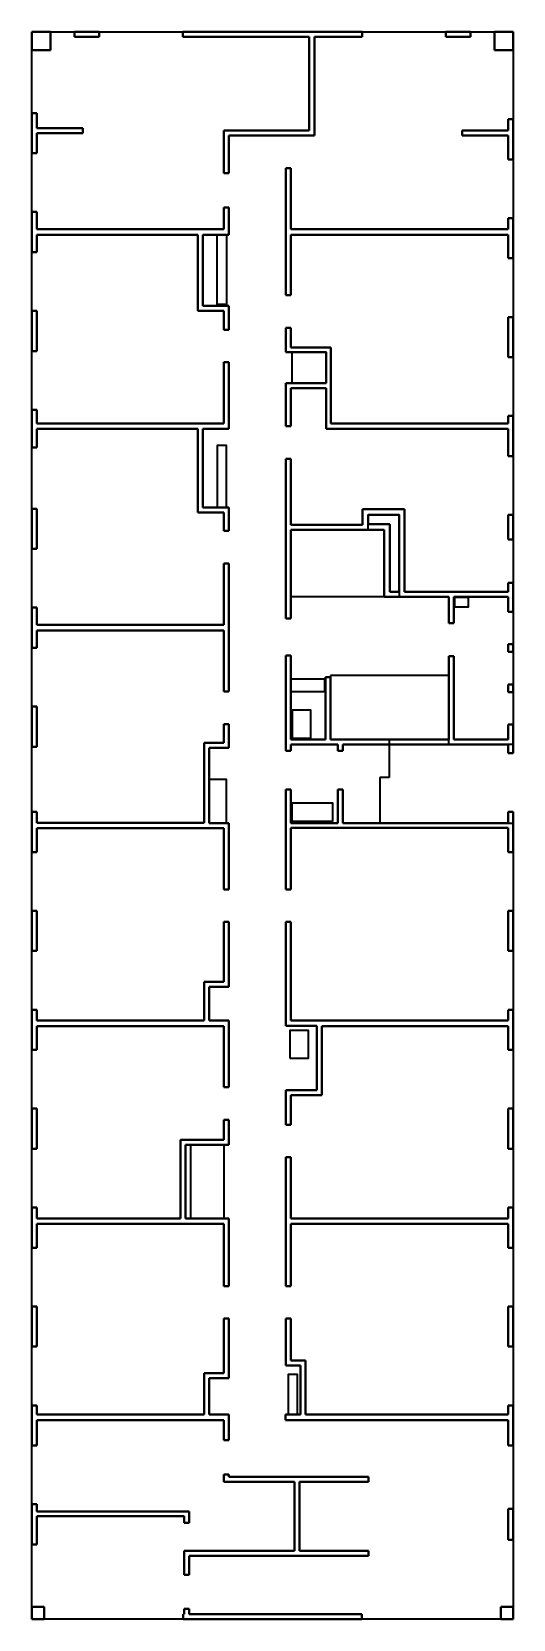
# Model space of a CAD drawing. Header units: millimetres. Extents: x 0 to 15560, y 0 to 51360.
import ezdxf

# ---------------------------------------------------------------- set-up
doc = ezdxf.new("R2010")
doc.units = ezdxf.units.MM
doc.layers.add('slab', color=2, linetype='Continuous', lineweight=35)
doc.layers.add('walls', color=171, linetype='Continuous', lineweight=40)

msp = doc.modelspace()

# ---------------------------------------------------------------- linework, layer by layer
at = {"layer": 'slab'}
for p, q in [((0, 0), (0, 51360)), ((0, 51360), (15560, 51360)), ((15560, 51360), (15560, 28300)), ((13480, 30530), (9650, 30530)), ((9650, 30530), (9650, 28460)), ((13480, 28300), (13480, 30530)), ((9650, 28460), (11550, 28460)), ((11550, 28460), (11550, 27230)), ((15560, 28300), (13480, 28300)), ((11250, 27230), (11250, 25760)), ((11550, 27230), (11250, 27230)), ((11250, 25760), (15560, 25760)), ((15560, 25760), (15560, 0)), ((15560, 0), (0, 0))]:
    msp.add_line(p, q, dxfattribs=at)
for points in [[(5990, 44790), (6290, 44790), (6290, 42540), (5990, 42540)], [(9510, 39990), (8420, 39990), (8420, 40990), (9510, 40990)], [(5990, 35970), (6290, 35970), (6290, 37970), (5990, 37970)], [(8370, 35250), (10870, 35250), (10870, 35730), (11870, 35730), (11870, 33080), (8370, 33080)], [(13665, 32755), (14115, 32755), (14115, 33055), (13665, 33055)], [(8370, 30010), (9470, 30010), (9470, 30410), (8370, 30410)], [(8420, 28510), (9020, 28510), (9020, 29410), (8420, 29410)], [(5730, 25770), (6290, 25770), (6290, 27170), (5730, 27170)], [(9720, 25810), (8420, 25810), (8420, 26410), (9720, 26410)], [(8340, 18150), (8940, 18150), (8940, 19050), (8340, 19050)], [(5140, 15350), (6210, 15350), (6210, 12970), (5140, 12970)], [(8290, 6620), (8590, 6620), (8590, 7920), (8290, 7920)]]:
    msp.add_lwpolyline(points, close=True, dxfattribs=at)
at = {"layer": 'walls', "color": 3}
for p, q in [((600, 51360), (0, 51360)), ((0, 51360), (0, 50760)), ((600, 50760), (600, 51360)), ((1380, 51360), (2180, 51360)), ((1380, 51200), (1380, 51360)), ((2180, 51200), (1380, 51200)), ((2180, 51360), (2180, 51200)), ((4880, 51200), (4880, 51360)), ((4880, 51360), (10680, 51360)), ((8965, 51200), (4880, 51200)), ((8965, 48160), (8965, 51200)), ((10680, 51200), (9135, 51200)), ((9135, 51200), (9135, 48000)), ((10680, 51360), (10680, 51200)), ((14180, 51360), (13380, 51360)), ((13380, 51360), (13380, 51200)), ((13380, 51200), (14180, 51200)), ((14180, 51200), (14180, 51360)), ((15560, 51360), (14960, 51360)), ((14960, 51360), (14960, 50760)), ((15560, 50760), (15560, 51360)), ((0, 50760), (600, 50760)), ((14960, 50760), (15560, 50760)), ((0, 48730), (160, 48730)), ((0, 47430), (0, 48730)), ((160, 48730), (160, 48240)), ((15560, 48530), (15400, 48530)), ((15400, 48530), (15400, 48160)), ((15560, 47230), (15560, 48530)), ((160, 48240), (1650, 48240)), ((1650, 48080), (160, 48080)), ((160, 48080), (160, 47430)), ((1650, 48240), (1650, 48080)), ((6210, 48160), (8965, 48160)), ((6210, 46780), (6210, 48160)), ((9135, 48000), (6370, 48000)), ((6370, 48000), (6370, 46780)), ((15400, 48160), (13910, 48160)), ((13910, 48160), (13910, 48000)), ((13910, 48000), (15400, 48000)), ((15400, 48000), (15400, 47230)), ((160, 47430), (0, 47430)), ((6370, 46780), (6210, 46780)), ((8210, 42835), (8210, 46950)), ((8210, 46950), (8370, 46950)), ((8370, 46950), (8370, 44970)), ((15400, 47230), (15560, 47230)), ((0, 44230), (0, 45530)), ((0, 45530), (160, 45530)), ((160, 45530), (160, 44970)), ((6210, 44970), (6210, 45670)), ((6210, 45670), (6370, 45670)), ((6370, 45670), (6370, 44790)), ((15400, 44970), (15400, 45330)), ((15400, 45330), (15560, 45330)), ((15560, 45330), (15560, 44030)), ((160, 44970), (6210, 44970)), ((160, 44790), (160, 44230)), ((5370, 44790), (160, 44790)), ((5370, 42330), (5370, 44790)), ((6370, 44790), (5530, 44790)), ((5530, 44790), (5530, 42490)), ((8370, 44970), (15400, 44970)), ((15400, 44790), (8370, 44790)), ((8370, 44790), (8370, 42835)), ((15400, 44030), (15400, 44790)), ((160, 44230), (0, 44230)), ((15560, 44030), (15400, 44030)), ((8370, 42835), (8210, 42835)), ((0, 42330), (160, 42330)), ((0, 41030), (0, 42330)), ((160, 42330), (160, 41030)), ((6210, 42330), (5370, 42330)), ((5530, 42490), (6370, 42490)), ((6210, 41720), (6210, 42330)), ((6370, 42490), (6370, 41720)), ((15560, 42130), (15400, 42130)), ((15400, 42130), (15400, 40830)), ((15560, 40830), (15560, 42130)), ((6370, 41720), (6210, 41720)), ((8370, 41785), (8210, 41785)), ((8210, 41785), (8210, 40990)), ((8370, 41150), (8370, 41785)), ((9670, 41150), (8370, 41150)), ((9670, 38690), (9670, 41150)), ((160, 41030), (0, 41030)), ((6210, 38690), (6210, 40670)), ((6210, 40670), (6370, 40670)), ((6370, 40670), (6370, 38510)), ((8210, 40990), (9510, 40990)), ((9510, 40990), (9510, 39990)), ((15400, 40830), (15560, 40830)), ((9510, 39990), (8210, 39990)), ((8210, 39990), (8210, 38595)), ((8370, 38595), (8370, 39830)), ((8370, 39830), (9510, 39830)), ((9510, 39830), (9510, 38510)), ((0, 37910), (0, 39130)), ((0, 39130), (160, 39130)), ((160, 39130), (160, 38690)), ((160, 38690), (6210, 38690)), ((8210, 38595), (8370, 38595)), ((15400, 38690), (9670, 38690)), ((15560, 38930), (15400, 38930)), ((15400, 38930), (15400, 38690)), ((15560, 37630), (15560, 38930)), ((160, 38510), (160, 37910)), ((5370, 38510), (160, 38510)), ((5370, 35810), (5370, 38510)), ((6370, 38510), (5530, 38510)), ((5530, 38510), (5530, 35970)), ((9510, 38510), (15400, 38510)), ((15400, 38510), (15400, 37630)), ((160, 37910), (0, 37910)), ((8210, 32380), (8210, 37545)), ((8210, 37545), (8370, 37545)), ((8370, 37545), (8370, 35410)), ((15400, 37630), (15560, 37630)), ((5530, 35970), (6370, 35970)), ((6370, 35970), (6370, 35210)), ((0, 35930), (160, 35930)), ((0, 34630), (0, 35930)), ((160, 35930), (160, 34630)), ((6210, 35810), (5370, 35810)), ((6210, 35210), (6210, 35810)), ((10690, 35410), (10690, 35910)), ((10690, 35910), (12050, 35910)), ((11870, 35730), (10870, 35730)), ((10870, 35730), (10870, 35430)), ((11870, 33240), (11870, 35730)), ((12050, 35910), (12050, 33240)), ((15560, 35730), (15400, 35730)), ((15400, 35730), (15400, 34930)), ((15560, 34930), (15560, 35730)), ((6370, 35210), (6210, 35210)), ((8370, 35410), (10690, 35410)), ((11390, 35250), (8370, 35250)), ((8370, 35250), (8370, 32380)), ((10870, 35430), (11570, 35430)), ((11390, 33080), (11390, 35250)), ((11570, 35430), (11570, 33240)), ((15400, 34930), (15560, 34930)), ((160, 34630), (0, 34630)), ((6210, 32170), (6210, 34160)), ((6210, 34160), (6370, 34160)), ((6370, 34160), (6370, 30010)), ((15400, 33240), (15400, 33530)), ((15400, 33530), (15560, 33530)), ((15560, 33530), (15560, 32595)), ((13480, 33080), (11390, 33080)), ((11570, 33240), (11870, 33240)), ((12050, 33240), (15400, 33240)), ((13480, 32225), (13480, 33080)), ((15400, 33080), (13640, 33080)), ((13640, 33080), (13640, 32225)), ((15400, 32595), (15400, 33080)), ((0, 31430), (0, 32730)), ((0, 32730), (160, 32730)), ((160, 32730), (160, 32170)), ((8370, 32380), (8210, 32380)), ((15560, 32595), (15400, 32595)), ((160, 32170), (6210, 32170)), ((6210, 31990), (160, 31990)), ((160, 31990), (160, 31430)), ((6210, 30010), (6210, 31990)), ((13640, 32225), (13480, 32225)), ((13480, 32225), (13480, 32225)), ((13480, 32225), (13480, 32225)), ((160, 31430), (0, 31430)), ((15400, 31545), (15560, 31545)), ((15400, 31295), (15400, 31545)), ((15560, 31545), (15560, 31295)), ((8210, 28095), (8210, 31180)), ((8210, 31180), (8370, 31180)), ((8370, 31180), (8370, 28460)), ((13480, 28460), (13480, 31160)), ((13480, 31160), (13640, 31160)), ((13640, 31160), (13640, 28460)), ((15560, 31295), (15400, 31295)), ((9490, 28460), (9490, 30480)), ((9490, 30480), (9650, 30480)), ((9650, 30480), (9650, 28460)), ((6370, 30010), (6210, 30010)), ((15400, 30245), (15560, 30245)), ((15400, 29995), (15400, 30245)), ((15560, 29995), (15400, 29995)), ((15560, 30245), (15560, 29995)), ((0, 28230), (0, 29530)), ((0, 29530), (160, 29530)), ((160, 29530), (160, 28380)), ((6210, 28350), (6210, 28960)), ((6210, 28960), (6370, 28960)), ((6370, 28960), (6370, 28190)), ((15400, 28460), (15400, 28945)), ((15400, 28945), (15560, 28945)), ((15560, 28945), (15560, 28020)), ((160, 28380), (160, 28380)), ((160, 28380), (160, 28230)), ((5570, 25770), (5570, 28350)), ((5570, 28350), (6210, 28350)), ((8370, 28460), (9490, 28460)), ((9890, 28300), (8370, 28300)), ((8370, 28300), (8370, 28095)), ((9650, 28460), (13480, 28460)), ((9890, 28095), (9890, 28300)), ((15400, 28300), (10050, 28300)), ((10050, 28300), (10050, 28095)), ((13640, 28460), (15400, 28460)), ((15400, 28020), (15400, 28300)), ((160, 28230), (0, 28230)), ((6370, 28190), (5730, 28190)), ((5730, 28190), (5730, 25760)), ((8370, 28095), (8210, 28095)), ((8210, 28095), (8210, 28095)), ((10050, 28095), (9890, 28095)), ((15560, 28020), (15400, 28020)), ((8210, 23610), (8210, 26845)), ((8210, 26845), (8370, 26845)), ((8370, 26845), (8370, 25760)), ((9890, 25760), (9890, 26845)), ((9890, 26845), (10050, 26845)), ((10050, 26845), (10050, 25760)), ((0, 24820), (0, 26120)), ((0, 26120), (160, 26120)), ((160, 26120), (160, 25770)), ((160, 25770), (5570, 25770)), ((5730, 25760), (6370, 25760)), ((6370, 25760), (6370, 23610)), ((8370, 25760), (9890, 25760)), ((10050, 25760), (15400, 25760)), ((15400, 25760), (15400, 26120)), ((15400, 26120), (15560, 26120)), ((15560, 26120), (15560, 24820)), ((6210, 25590), (160, 25590)), ((160, 25590), (160, 24820)), ((6210, 23610), (6210, 25590)), ((15400, 25600), (8370, 25600)), ((8370, 25600), (8370, 25600)), ((8370, 25600), (8370, 23610)), ((15400, 24820), (15400, 25600)), ((160, 24820), (0, 24820)), ((15560, 24820), (15400, 24820)), ((6370, 23610), (6210, 23610)), ((8370, 23610), (8210, 23610)), ((8370, 23610), (8370, 23610)), ((0, 22920), (160, 22920)), ((0, 21620), (0, 22920)), ((160, 22920), (160, 21620)), ((15400, 22920), (15560, 22920)), ((15400, 21620), (15400, 22920)), ((15560, 22920), (15560, 21620)), ((6210, 20620), (6210, 22560)), ((6210, 22560), (6370, 22560)), ((6370, 22560), (6370, 20460)), ((8210, 19200), (8210, 22560)), ((8210, 22560), (8370, 22560)), ((8370, 22560), (8370, 19370)), ((160, 21620), (0, 21620)), ((15560, 21620), (15400, 21620)), ((5570, 19370), (5570, 20620)), ((5570, 20620), (6210, 20620)), ((6370, 20460), (5730, 20460)), ((5730, 20460), (5730, 19370)), ((0, 18420), (0, 19720)), ((0, 19720), (160, 19720)), ((160, 19720), (160, 19370)), ((15400, 19370), (15400, 19720)), ((15400, 19720), (15560, 19720)), ((15560, 19720), (15560, 18420)), ((160, 19370), (5570, 19370)), ((6210, 19190), (160, 19190)), ((160, 19190), (160, 18420)), ((5730, 19370), (6370, 19370)), ((6210, 17210), (6210, 19190)), ((6370, 19370), (6370, 17210)), ((9210, 19200), (8210, 19200)), ((8370, 19370), (15400, 19370)), ((9210, 17120), (9210, 19200)), ((15400, 19190), (9370, 19190)), ((9370, 19190), (9370, 16960)), ((15400, 18420), (15400, 19190)), ((160, 18420), (0, 18420)), ((15560, 18420), (15400, 18420)), ((6370, 17210), (6210, 17210)), ((8210, 16000), (8210, 17120)), ((8210, 17120), (9210, 17120)), ((9370, 16960), (8370, 16960)), ((8370, 16960), (8370, 16000)), ((0, 16520), (160, 16520)), ((0, 15220), (0, 16520)), ((160, 16520), (160, 15220)), ((15400, 16520), (15560, 16520)), ((15400, 15220), (15400, 16520)), ((15560, 16520), (15560, 15220)), ((6370, 16160), (6210, 16160)), ((6210, 16160), (6210, 15510)), ((6370, 15350), (6370, 16160)), ((8370, 16000), (8210, 16000)), ((6210, 15510), (4810, 15510)), ((4810, 15510), (4810, 12970)), ((160, 15220), (0, 15220)), ((4970, 12970), (4970, 15350)), ((4970, 15350), (6370, 15350)), ((8210, 10780), (8210, 14950)), ((8210, 14950), (8210, 14950)), ((8210, 14950), (8210, 14950)), ((8210, 14950), (8370, 14950)), ((8370, 14950), (8370, 12970)), ((15560, 15220), (15400, 15220)), ((160, 13320), (0, 13320)), ((0, 13320), (0, 12020)), ((160, 12970), (160, 13320)), ((4810, 12970), (160, 12970)), ((6370, 12970), (4970, 12970)), ((6370, 10780), (6370, 12970)), ((8370, 12970), (15400, 12970)), ((15400, 12970), (15400, 13320)), ((15400, 13320), (15560, 13320)), ((15560, 13320), (15560, 12020)), ((160, 12020), (160, 12790)), ((160, 12790), (6210, 12790)), ((6210, 12790), (6210, 10780)), ((15400, 12790), (8370, 12790)), ((8370, 12790), (8370, 10780)), ((15400, 12020), (15400, 12790)), ((0, 12020), (160, 12020)), ((15560, 12020), (15400, 12020)), ((6210, 10780), (6370, 10780)), ((8370, 10780), (8210, 10780)), ((8210, 10780), (8210, 10780)), ((8210, 10780), (8210, 10780)), ((8370, 10780), (8370, 10780)), ((0, 10120), (160, 10120)), ((0, 8820), (0, 10120)), ((160, 10120), (160, 8820)), ((15400, 8820), (15400, 10120)), ((15400, 10120), (15560, 10120)), ((15560, 10120), (15560, 8820)), ((6210, 7960), (6210, 9730)), ((6210, 9730), (6370, 9730)), ((6370, 9730), (6370, 7800)), ((8210, 8210), (8210, 9730)), ((8210, 9730), (8370, 9730)), ((8370, 9730), (8370, 8370)), ((160, 8820), (0, 8820)), ((15560, 8820), (15400, 8820)), ((8370, 8370), (8850, 8370)), ((8850, 8370), (8850, 6620)), ((5570, 6620), (5570, 7960)), ((5570, 7960), (6210, 7960)), ((6370, 7800), (5730, 7800)), ((5730, 7800), (5730, 6620)), ((8690, 8210), (8210, 8210)), ((8690, 6620), (8690, 8210)), ((0, 5620), (0, 6920)), ((0, 6920), (160, 6920)), ((160, 6920), (160, 6620)), ((15400, 6620), (15400, 6920)), ((15400, 6920), (15560, 6920)), ((15560, 6920), (15560, 5620)), ((160, 6620), (5570, 6620)), ((6210, 6440), (160, 6440)), ((160, 6440), (160, 6390)), ((160, 6390), (160, 5620)), ((5730, 6620), (6370, 6620)), ((6210, 5790), (6210, 6440)), ((6370, 6620), (6370, 5790)), ((8200, 6440), (8200, 6620)), ((8200, 6620), (8690, 6620)), ((15400, 6440), (8200, 6440)), ((8850, 6620), (15400, 6620)), ((15400, 5620), (15400, 6440)), ((6370, 5790), (6210, 5790)), ((160, 5620), (0, 5620)), ((15560, 5620), (15400, 5620)), ((6210, 4450), (6210, 4680)), ((6210, 4680), (6370, 4680)), ((6370, 4680), (6370, 4610)), ((8490, 4450), (6210, 4450)), ((6370, 4610), (10880, 4610)), ((8490, 2210), (8490, 4450)), ((10880, 4450), (8650, 4450)), ((8650, 4450), (8650, 2210)), ((10880, 4610), (10880, 4450)), ((0, 2420), (0, 3720)), ((0, 3720), (160, 3720)), ((160, 3720), (160, 3490)), ((160, 3490), (5090, 3490)), ((4930, 3330), (160, 3330)), ((160, 3330), (160, 2420)), ((4930, 3120), (4930, 3330)), ((5090, 3120), (4930, 3120)), ((5090, 3490), (5090, 3120)), ((15400, 3570), (15560, 3570)), ((15400, 2570), (15400, 3570)), ((15560, 3570), (15560, 2570)), ((15560, 2570), (15400, 2570)), ((160, 2420), (0, 2420)), ((4930, 1440), (4930, 2210)), ((4930, 2210), (8490, 2210)), ((8650, 2210), (10880, 2210)), ((10880, 2210), (10880, 2050)), ((10880, 2050), (5090, 2050)), ((5090, 2050), (5090, 1440)), ((5090, 1440), (4930, 1440)), ((0, 400), (400, 400)), ((0, 0), (0, 400)), ((400, 0), (0, 0)), ((400, 400), (400, 0)), ((4890, 0), (4890, 160)), ((4890, 160), (4930, 160)), ((10670, 0), (4890, 0)), ((4930, 160), (4930, 340)), ((4930, 340), (5090, 340)), ((5090, 340), (5090, 160)), ((5090, 160), (10670, 160)), ((10670, 160), (10670, 0)), ((15560, 400), (15160, 400)), ((15160, 400), (15160, 0)), ((15160, 0), (15560, 0)), ((15560, 0), (15560, 400))]:
    msp.add_line(p, q, dxfattribs=at)
at = {"layer": 'walls'}
msp.add_line((9260, 0), (9260, 0), dxfattribs=at)

doc.saveas('drawing.dxf')
